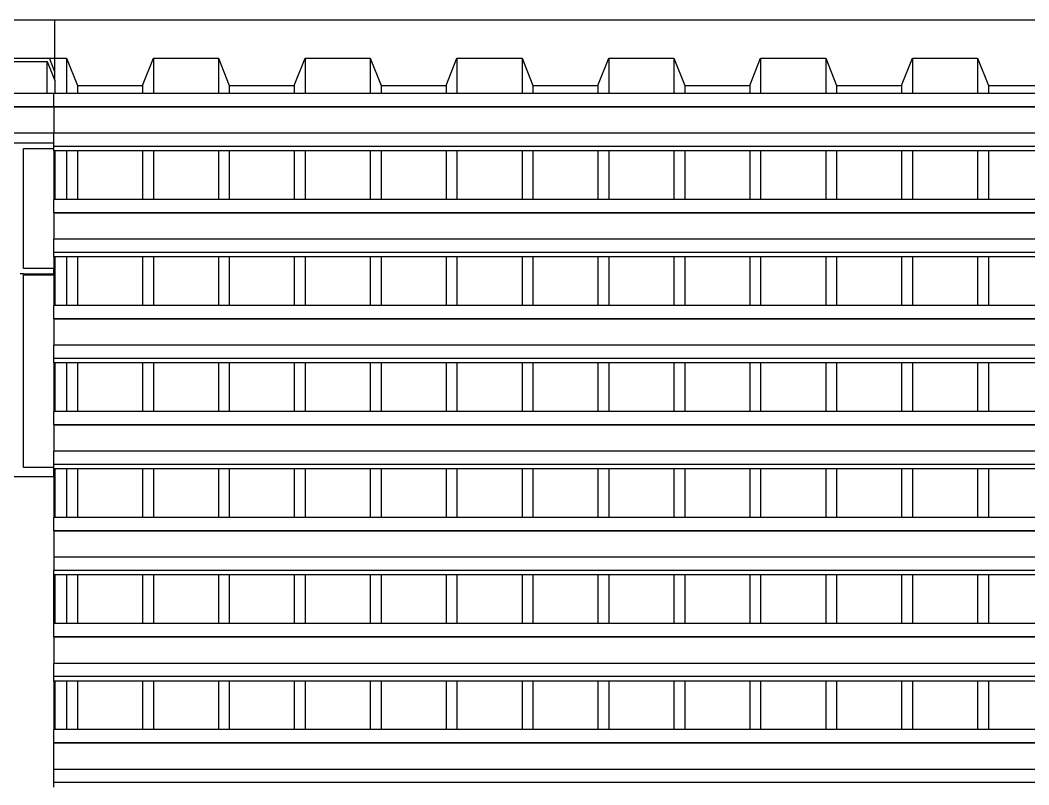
# Model space of a CAD drawing. Extents: x -34 to 34, y -12.8 to 11.9.
# Drawn here: x 3.264 to 5.14, y 10.5 to 11.923 of the extents above; entities that cross this region are included whole.
import ezdxf

# ---------------------------------------------------------------- set-up
doc = ezdxf.new("R2010")
doc.units = 0
doc.layers.get('0').update_dxf_attribs({"linetype": 'CONTINUOUS'})
doc.layers.add('SECTIONCUTEDGES', color=7, linetype='CONTINUOUS')

msp = doc.modelspace()

# ---------------------------------------------------------------- linework, layer by layer
for p, q in [((3.3143, 11.7867), (3.3143, 11.8463)), ((3.3503, 11.8521), (3.3503, 11.7867)), ((3.5117, 11.8521), (3.5117, 11.7867)), ((3.6327, 11.8521), (3.6327, 11.7867)), ((3.7941, 11.8521), (3.7941, 11.7867)), ((3.9151, 11.8521), (3.9151, 11.7867)), ((4.0765, 11.8521), (4.0765, 11.7867)), ((4.1976, 11.8521), (4.1976, 11.7867)), ((4.3589, 11.8521), (4.3589, 11.7867)), ((4.48, 11.8521), (4.48, 11.7867)), ((4.6413, 11.8521), (4.6413, 11.7867)), ((4.7624, 11.8521), (4.7624, 11.7867)), ((4.9238, 11.8521), (4.9238, 11.7867)), ((5.0448, 11.8521), (5.0448, 11.7867)), ((3.3283, 11.8111), (3.3283, 11.7867)), ((3.3143, 11.7867), (3.227, 11.7867)), ((3.3268, 11.7867), (3.3143, 11.7867)), ((3.3268, 11.762), (3.3268, 11.7867)), ((3.3283, 11.7867), (3.3268, 11.7867)), ((3.3503, 11.7867), (3.3283, 11.7867)), ((3.3705, 11.7867), (3.3503, 11.7867)), ((3.3705, 11.8014), (3.3705, 11.7867)), ((3.4915, 11.7867), (3.3705, 11.7867)), ((3.4915, 11.8014), (3.4915, 11.7867)), ((3.5117, 11.7867), (3.4915, 11.7867)), ((3.6327, 11.7867), (3.5117, 11.7867)), ((3.6529, 11.7867), (3.6327, 11.7867)), ((3.6529, 11.8014), (3.6529, 11.7867)), ((3.7739, 11.7867), (3.6529, 11.7867)), ((3.7739, 11.8014), (3.7739, 11.7867)), ((3.7941, 11.7867), (3.7739, 11.7867)), ((3.9151, 11.7867), (3.7941, 11.7867)), ((3.9353, 11.7867), (3.9151, 11.7867)), ((3.9353, 11.8014), (3.9353, 11.7867)), ((4.0563, 11.7867), (3.9353, 11.7867)), ((4.0563, 11.8014), (4.0563, 11.7867)), ((4.0765, 11.7867), (4.0563, 11.7867)), ((4.1976, 11.7867), (4.0765, 11.7867)), ((4.2177, 11.7867), (4.1976, 11.7867)), ((4.2177, 11.8014), (4.2177, 11.7867)), ((4.3388, 11.7867), (4.2177, 11.7867)), ((4.3388, 11.8014), (4.3388, 11.7867)), ((4.3589, 11.7867), (4.3388, 11.7867)), ((4.48, 11.7867), (4.3589, 11.7867)), ((4.5001, 11.7867), (4.48, 11.7867)), ((4.5001, 11.8014), (4.5001, 11.7867)), ((4.6212, 11.7867), (4.5001, 11.7867)), ((4.6212, 11.8014), (4.6212, 11.7867)), ((4.6413, 11.7867), (4.6212, 11.7867)), ((4.7624, 11.7867), (4.6413, 11.7867)), ((4.7826, 11.7867), (4.7624, 11.7867)), ((4.7826, 11.8014), (4.7826, 11.7867)), ((4.9036, 11.7867), (4.7826, 11.7867)), ((4.9036, 11.8014), (4.9036, 11.7867)), ((4.9238, 11.7867), (4.9036, 11.7867)), ((5.0448, 11.7867), (4.9238, 11.7867)), ((5.065, 11.7867), (5.0448, 11.7867)), ((5.065, 11.8014), (5.065, 11.7867)), ((5.186, 11.7867), (5.065, 11.7867)), ((3.3268, 11.762), (3.2068, 11.762)), ((3.3268, 11.7612), (3.2068, 11.7612)), ((3.3268, 11.762), (3.3268, 11.7612)), ((21.0213, 11.762), (3.3268, 11.762)), ((3.3268, 11.7612), (3.3268, 11.7127)), ((21.0213, 11.7612), (3.3268, 11.7612)), ((3.3268, 11.7127), (3.2068, 11.7127)), ((3.3268, 11.6942), (3.3268, 11.7127)), ((21.0213, 11.7127), (3.3268, 11.7127)), ((18.2068, 11.688), (3.3268, 11.688)), ((3.3268, 11.6798), (3.3268, 11.6843)), ((3.3283, 11.6798), (3.3268, 11.6798)), ((3.3268, 11.6798), (3.3268, 11.5894)), ((3.3283, 11.6798), (3.3283, 11.5894)), ((3.3503, 11.6798), (3.3283, 11.6798)), ((3.3503, 11.6798), (3.3503, 11.5894)), ((3.3705, 11.6798), (3.3503, 11.6798)), ((3.3705, 11.6798), (3.3705, 11.5894)), ((3.4915, 11.6798), (3.3705, 11.6798)), ((3.4915, 11.6798), (3.4915, 11.5894)), ((3.5117, 11.6798), (3.4915, 11.6798)), ((3.5117, 11.6798), (3.5117, 11.5894)), ((3.6327, 11.6798), (3.5117, 11.6798)), ((3.6327, 11.6798), (3.6327, 11.5894)), ((3.6529, 11.6798), (3.6327, 11.6798)), ((3.6529, 11.6798), (3.6529, 11.5894)), ((3.7739, 11.6798), (3.6529, 11.6798)), ((3.7739, 11.6798), (3.7739, 11.5894)), ((3.7941, 11.6798), (3.7739, 11.6798)), ((3.7941, 11.6798), (3.7941, 11.5894)), ((3.9151, 11.6798), (3.7941, 11.6798)), ((3.9151, 11.6798), (3.9151, 11.5894)), ((3.9353, 11.6798), (3.9151, 11.6798)), ((3.9353, 11.6798), (3.9353, 11.5894)), ((4.0563, 11.6798), (3.9353, 11.6798)), ((4.0563, 11.6798), (4.0563, 11.5894)), ((4.0765, 11.6798), (4.0563, 11.6798)), ((4.0765, 11.6798), (4.0765, 11.5894)), ((4.1976, 11.6798), (4.0765, 11.6798)), ((4.1976, 11.6798), (4.1976, 11.5894)), ((4.2177, 11.6798), (4.1976, 11.6798)), ((4.2177, 11.6798), (4.2177, 11.5894)), ((4.3388, 11.6798), (4.2177, 11.6798)), ((4.3388, 11.6798), (4.3388, 11.5894)), ((4.3589, 11.6798), (4.3388, 11.6798)), ((4.3589, 11.6798), (4.3589, 11.5894)), ((4.48, 11.6798), (4.3589, 11.6798)), ((4.48, 11.6798), (4.48, 11.5894)), ((4.5001, 11.6798), (4.48, 11.6798)), ((4.5001, 11.6798), (4.5001, 11.5894)), ((4.6212, 11.6798), (4.5001, 11.6798)), ((4.6212, 11.6798), (4.6212, 11.5894)), ((4.6413, 11.6798), (4.6212, 11.6798)), ((4.6413, 11.6798), (4.6413, 11.5894)), ((4.7624, 11.6798), (4.6413, 11.6798)), ((4.7624, 11.6798), (4.7624, 11.5894)), ((4.7826, 11.6798), (4.7624, 11.6798)), ((4.7826, 11.6798), (4.7826, 11.5894)), ((4.9036, 11.6798), (4.7826, 11.6798)), ((4.9036, 11.6798), (4.9036, 11.5894)), ((4.9238, 11.6798), (4.9036, 11.6798)), ((4.9238, 11.6798), (4.9238, 11.5894)), ((5.0448, 11.6798), (4.9238, 11.6798)), ((5.0448, 11.6798), (5.0448, 11.5894)), ((5.065, 11.6798), (5.0448, 11.6798)), ((5.065, 11.6798), (5.065, 11.5894)), ((5.186, 11.6798), (5.065, 11.6798)), ((3.3268, 11.5647), (3.3268, 11.5894)), ((3.3283, 11.5894), (3.3268, 11.5894)), ((3.3503, 11.5894), (3.3283, 11.5894)), ((3.3705, 11.5894), (3.3503, 11.5894)), ((3.4915, 11.5894), (3.3705, 11.5894)), ((3.5117, 11.5894), (3.4915, 11.5894)), ((3.6327, 11.5894), (3.5117, 11.5894)), ((3.6529, 11.5894), (3.6327, 11.5894)), ((3.7739, 11.5894), (3.6529, 11.5894)), ((3.7941, 11.5894), (3.7739, 11.5894)), ((3.9151, 11.5894), (3.7941, 11.5894)), ((3.9353, 11.5894), (3.9151, 11.5894)), ((4.0563, 11.5894), (3.9353, 11.5894)), ((4.0765, 11.5894), (4.0563, 11.5894)), ((4.1976, 11.5894), (4.0765, 11.5894)), ((4.2177, 11.5894), (4.1976, 11.5894)), ((4.3388, 11.5894), (4.2177, 11.5894)), ((4.3589, 11.5894), (4.3388, 11.5894)), ((4.48, 11.5894), (4.3589, 11.5894)), ((4.5001, 11.5894), (4.48, 11.5894)), ((4.6212, 11.5894), (4.5001, 11.5894)), ((4.6413, 11.5894), (4.6212, 11.5894)), ((4.7624, 11.5894), (4.6413, 11.5894)), ((4.7826, 11.5894), (4.7624, 11.5894)), ((4.9036, 11.5894), (4.7826, 11.5894)), ((4.9238, 11.5894), (4.9036, 11.5894)), ((5.0448, 11.5894), (4.9238, 11.5894)), ((5.065, 11.5894), (5.0448, 11.5894)), ((5.186, 11.5894), (5.065, 11.5894)), ((6.9568, 11.5647), (3.3268, 11.5647)), ((3.3268, 11.5647), (3.3268, 11.5639)), ((6.9568, 11.5639), (3.3268, 11.5639)), ((3.3268, 11.5639), (3.3268, 11.5154)), ((3.3268, 11.4907), (3.3268, 11.5154)), ((6.9568, 11.5154), (3.3268, 11.5154)), ((3.3268, 11.4825), (3.3268, 11.4907)), ((6.9568, 11.4907), (3.3268, 11.4907)), ((3.3268, 11.4825), (3.3268, 11.4608)), ((3.3283, 11.4825), (3.3268, 11.4825)), ((3.3283, 11.4825), (3.3283, 11.3921)), ((3.3503, 11.4825), (3.3283, 11.4825)), ((3.3503, 11.4825), (3.3503, 11.3921)), ((3.3705, 11.4825), (3.3503, 11.4825)), ((3.3705, 11.4825), (3.3705, 11.3921)), ((3.4915, 11.4825), (3.3705, 11.4825)), ((3.4915, 11.4825), (3.4915, 11.3921)), ((3.5117, 11.4825), (3.4915, 11.4825)), ((3.5117, 11.4825), (3.5117, 11.3921)), ((3.6327, 11.4825), (3.5117, 11.4825)), ((3.6327, 11.4825), (3.6327, 11.3921)), ((3.6529, 11.4825), (3.6327, 11.4825)), ((3.6529, 11.4825), (3.6529, 11.3921)), ((3.7739, 11.4825), (3.6529, 11.4825)), ((3.7739, 11.4825), (3.7739, 11.3921)), ((3.7941, 11.4825), (3.7739, 11.4825)), ((3.7941, 11.4825), (3.7941, 11.3921)), ((3.9151, 11.4825), (3.7941, 11.4825)), ((3.9151, 11.4825), (3.9151, 11.3921)), ((3.9353, 11.4825), (3.9151, 11.4825)), ((3.9353, 11.4825), (3.9353, 11.3921)), ((4.0563, 11.4825), (3.9353, 11.4825)), ((4.0563, 11.4825), (4.0563, 11.3921)), ((4.0765, 11.4825), (4.0563, 11.4825)), ((4.0765, 11.4825), (4.0765, 11.3921)), ((4.1976, 11.4825), (4.0765, 11.4825)), ((4.1976, 11.4825), (4.1976, 11.3921)), ((4.2177, 11.4825), (4.1976, 11.4825)), ((4.2177, 11.4825), (4.2177, 11.3921)), ((4.3388, 11.4825), (4.2177, 11.4825)), ((4.3388, 11.4825), (4.3388, 11.3921)), ((4.3589, 11.4825), (4.3388, 11.4825)), ((4.3589, 11.4825), (4.3589, 11.3921)), ((4.48, 11.4825), (4.3589, 11.4825)), ((4.48, 11.4825), (4.48, 11.3921)), ((4.5001, 11.4825), (4.48, 11.4825)), ((4.5001, 11.4825), (4.5001, 11.3921)), ((4.6212, 11.4825), (4.5001, 11.4825)), ((4.6212, 11.4825), (4.6212, 11.3921)), ((4.6413, 11.4825), (4.6212, 11.4825)), ((4.6413, 11.4825), (4.6413, 11.3921)), ((4.7624, 11.4825), (4.6413, 11.4825)), ((4.7624, 11.4825), (4.7624, 11.3921)), ((4.7826, 11.4825), (4.7624, 11.4825)), ((4.7826, 11.4825), (4.7826, 11.3921)), ((4.9036, 11.4825), (4.7826, 11.4825)), ((4.9036, 11.4825), (4.9036, 11.3921)), ((4.9238, 11.4825), (4.9036, 11.4825)), ((4.9238, 11.4825), (4.9238, 11.3921)), ((5.0448, 11.4825), (4.9238, 11.4825)), ((5.0448, 11.4825), (5.0448, 11.3921)), ((5.065, 11.4825), (5.0448, 11.4825)), ((5.065, 11.4825), (5.065, 11.3921)), ((5.186, 11.4825), (5.065, 11.4825)), ((3.2699, 11.4494), (3.3268, 11.4494)), ((3.3268, 11.4509), (3.3268, 11.4494)), ((3.3268, 11.4494), (3.3268, 11.3921)), ((3.3268, 11.3674), (3.3268, 11.3921)), ((3.3283, 11.3921), (3.3268, 11.3921)), ((3.3503, 11.3921), (3.3283, 11.3921)), ((3.3705, 11.3921), (3.3503, 11.3921)), ((3.4915, 11.3921), (3.3705, 11.3921)), ((3.5117, 11.3921), (3.4915, 11.3921)), ((3.6327, 11.3921), (3.5117, 11.3921)), ((3.6529, 11.3921), (3.6327, 11.3921)), ((3.7739, 11.3921), (3.6529, 11.3921)), ((3.7941, 11.3921), (3.7739, 11.3921)), ((3.9151, 11.3921), (3.7941, 11.3921)), ((3.9353, 11.3921), (3.9151, 11.3921)), ((4.0563, 11.3921), (3.9353, 11.3921)), ((4.0765, 11.3921), (4.0563, 11.3921)), ((4.1976, 11.3921), (4.0765, 11.3921)), ((4.2177, 11.3921), (4.1976, 11.3921)), ((4.3388, 11.3921), (4.2177, 11.3921)), ((4.3589, 11.3921), (4.3388, 11.3921)), ((4.48, 11.3921), (4.3589, 11.3921)), ((4.5001, 11.3921), (4.48, 11.3921)), ((4.6212, 11.3921), (4.5001, 11.3921)), ((4.6413, 11.3921), (4.6212, 11.3921)), ((4.7624, 11.3921), (4.6413, 11.3921)), ((4.7826, 11.3921), (4.7624, 11.3921)), ((4.9036, 11.3921), (4.7826, 11.3921)), ((4.9238, 11.3921), (4.9036, 11.3921)), ((5.0448, 11.3921), (4.9238, 11.3921)), ((5.065, 11.3921), (5.0448, 11.3921)), ((5.186, 11.3921), (5.065, 11.3921)), ((6.9568, 11.3674), (3.3268, 11.3674)), ((3.3268, 11.3674), (3.3268, 11.3666)), ((6.9568, 11.3666), (3.3268, 11.3666)), ((3.3268, 11.3666), (3.3268, 11.3181)), ((3.3268, 11.2935), (3.3268, 11.3181)), ((6.9568, 11.3181), (3.3268, 11.3181)), ((3.3268, 11.2852), (3.3268, 11.2935)), ((6.9568, 11.2935), (3.3268, 11.2935)), ((3.3283, 11.2852), (3.3268, 11.2852)), ((3.3268, 11.2852), (3.3268, 11.1948)), ((3.3283, 11.2852), (3.3283, 11.1948)), ((3.3503, 11.2852), (3.3283, 11.2852)), ((3.3503, 11.2852), (3.3503, 11.1948)), ((3.3705, 11.2852), (3.3503, 11.2852)), ((3.3705, 11.2852), (3.3705, 11.1948)), ((3.4915, 11.2852), (3.3705, 11.2852)), ((3.4915, 11.2852), (3.4915, 11.1948)), ((3.5117, 11.2852), (3.4915, 11.2852)), ((3.5117, 11.2852), (3.5117, 11.1948)), ((3.6327, 11.2852), (3.5117, 11.2852)), ((3.6327, 11.2852), (3.6327, 11.1948)), ((3.6529, 11.2852), (3.6327, 11.2852)), ((3.6529, 11.2852), (3.6529, 11.1948)), ((3.7739, 11.2852), (3.6529, 11.2852)), ((3.7739, 11.2852), (3.7739, 11.1948)), ((3.7941, 11.2852), (3.7739, 11.2852)), ((3.7941, 11.2852), (3.7941, 11.1948)), ((3.9151, 11.2852), (3.7941, 11.2852)), ((3.9151, 11.2852), (3.9151, 11.1948)), ((3.9353, 11.2852), (3.9151, 11.2852)), ((3.9353, 11.2852), (3.9353, 11.1948)), ((4.0563, 11.2852), (3.9353, 11.2852)), ((4.0563, 11.2852), (4.0563, 11.1948)), ((4.0765, 11.2852), (4.0563, 11.2852)), ((4.0765, 11.2852), (4.0765, 11.1948)), ((4.1976, 11.2852), (4.0765, 11.2852)), ((4.1976, 11.2852), (4.1976, 11.1948)), ((4.2177, 11.2852), (4.1976, 11.2852)), ((4.2177, 11.2852), (4.2177, 11.1948)), ((4.3388, 11.2852), (4.2177, 11.2852)), ((4.3388, 11.2852), (4.3388, 11.1948)), ((4.3589, 11.2852), (4.3388, 11.2852)), ((4.3589, 11.2852), (4.3589, 11.1948)), ((4.48, 11.2852), (4.3589, 11.2852)), ((4.48, 11.2852), (4.48, 11.1948)), ((4.5001, 11.2852), (4.48, 11.2852)), ((4.5001, 11.2852), (4.5001, 11.1948)), ((4.6212, 11.2852), (4.5001, 11.2852)), ((4.6212, 11.2852), (4.6212, 11.1948)), ((4.6413, 11.2852), (4.6212, 11.2852)), ((4.6413, 11.2852), (4.6413, 11.1948)), ((4.7624, 11.2852), (4.6413, 11.2852)), ((4.7624, 11.2852), (4.7624, 11.1948)), ((4.7826, 11.2852), (4.7624, 11.2852)), ((4.7826, 11.2852), (4.7826, 11.1948)), ((4.9036, 11.2852), (4.7826, 11.2852)), ((4.9036, 11.2852), (4.9036, 11.1948)), ((4.9238, 11.2852), (4.9036, 11.2852)), ((4.9238, 11.2852), (4.9238, 11.1948)), ((5.0448, 11.2852), (4.9238, 11.2852)), ((5.0448, 11.2852), (5.0448, 11.1948)), ((5.065, 11.2852), (5.0448, 11.2852)), ((5.065, 11.2852), (5.065, 11.1948)), ((5.186, 11.2852), (5.065, 11.2852)), ((3.3283, 11.1948), (3.3268, 11.1948)), ((3.3268, 11.1702), (3.3268, 11.1948)), ((3.3503, 11.1948), (3.3283, 11.1948)), ((3.3705, 11.1948), (3.3503, 11.1948)), ((3.4915, 11.1948), (3.3705, 11.1948)), ((3.5117, 11.1948), (3.4915, 11.1948)), ((3.6327, 11.1948), (3.5117, 11.1948)), ((3.6529, 11.1948), (3.6327, 11.1948)), ((3.7739, 11.1948), (3.6529, 11.1948)), ((3.7941, 11.1948), (3.7739, 11.1948)), ((3.9151, 11.1948), (3.7941, 11.1948)), ((3.9353, 11.1948), (3.9151, 11.1948)), ((4.0563, 11.1948), (3.9353, 11.1948)), ((4.0765, 11.1948), (4.0563, 11.1948)), ((4.1976, 11.1948), (4.0765, 11.1948)), ((4.2177, 11.1948), (4.1976, 11.1948)), ((4.3388, 11.1948), (4.2177, 11.1948)), ((4.3589, 11.1948), (4.3388, 11.1948)), ((4.48, 11.1948), (4.3589, 11.1948)), ((4.5001, 11.1948), (4.48, 11.1948)), ((4.6212, 11.1948), (4.5001, 11.1948)), ((4.6413, 11.1948), (4.6212, 11.1948)), ((4.7624, 11.1948), (4.6413, 11.1948)), ((4.7826, 11.1948), (4.7624, 11.1948)), ((4.9036, 11.1948), (4.7826, 11.1948)), ((4.9238, 11.1948), (4.9036, 11.1948)), ((5.0448, 11.1948), (4.9238, 11.1948)), ((5.065, 11.1948), (5.0448, 11.1948)), ((5.186, 11.1948), (5.065, 11.1948)), ((6.9568, 11.1702), (3.3268, 11.1702)), ((3.3268, 11.1702), (3.3268, 11.1693)), ((6.9568, 11.1693), (3.3268, 11.1693)), ((3.3268, 11.1693), (3.3268, 11.1208)), ((3.3268, 11.0962), (3.3268, 11.1208)), ((6.9568, 11.1208), (3.3268, 11.1208)), ((6.9568, 11.0962), (3.3268, 11.0962)), ((3.3268, 11.0906), (3.3268, 11.0962)), ((3.3283, 11.088), (3.3268, 11.088)), ((3.3268, 11.0741), (3.3268, 10.9975)), ((3.3283, 11.088), (3.3283, 10.9975)), ((3.3503, 11.088), (3.3283, 11.088)), ((3.3503, 11.088), (3.3503, 10.9975)), ((3.3705, 11.088), (3.3503, 11.088)), ((3.3705, 11.088), (3.3705, 10.9975)), ((3.4915, 11.088), (3.3705, 11.088)), ((3.4915, 11.088), (3.4915, 10.9975)), ((3.5117, 11.088), (3.4915, 11.088)), ((3.5117, 11.088), (3.5117, 10.9975)), ((3.6327, 11.088), (3.5117, 11.088)), ((3.6327, 11.088), (3.6327, 10.9975)), ((3.6529, 11.088), (3.6327, 11.088)), ((3.6529, 11.088), (3.6529, 10.9975)), ((3.7739, 11.088), (3.6529, 11.088)), ((3.7739, 11.088), (3.7739, 10.9975)), ((3.7941, 11.088), (3.7739, 11.088)), ((3.7941, 11.088), (3.7941, 10.9975)), ((3.9151, 11.088), (3.7941, 11.088)), ((3.9151, 11.088), (3.9151, 10.9975)), ((3.9353, 11.088), (3.9151, 11.088)), ((3.9353, 11.088), (3.9353, 10.9975)), ((4.0563, 11.088), (3.9353, 11.088)), ((4.0563, 11.088), (4.0563, 10.9975)), ((4.0765, 11.088), (4.0563, 11.088)), ((4.0765, 11.088), (4.0765, 10.9975)), ((4.1976, 11.088), (4.0765, 11.088)), ((4.1976, 11.088), (4.1976, 10.9975)), ((4.2177, 11.088), (4.1976, 11.088)), ((4.2177, 11.088), (4.2177, 10.9975)), ((4.3388, 11.088), (4.2177, 11.088)), ((4.3388, 11.088), (4.3388, 10.9975)), ((4.3589, 11.088), (4.3388, 11.088)), ((4.3589, 11.088), (4.3589, 10.9975)), ((4.48, 11.088), (4.3589, 11.088)), ((4.48, 11.088), (4.48, 10.9975)), ((4.5001, 11.088), (4.48, 11.088)), ((4.5001, 11.088), (4.5001, 10.9975)), ((4.6212, 11.088), (4.5001, 11.088)), ((4.6212, 11.088), (4.6212, 10.9975)), ((4.6413, 11.088), (4.6212, 11.088)), ((4.6413, 11.088), (4.6413, 10.9975)), ((4.7624, 11.088), (4.6413, 11.088)), ((4.7624, 11.088), (4.7624, 10.9975)), ((4.7826, 11.088), (4.7624, 11.088)), ((4.7826, 11.088), (4.7826, 10.9975)), ((4.9036, 11.088), (4.7826, 11.088)), ((4.9036, 11.088), (4.9036, 10.9975)), ((4.9238, 11.088), (4.9036, 11.088)), ((4.9238, 11.088), (4.9238, 10.9975)), ((5.0448, 11.088), (4.9238, 11.088)), ((5.0448, 11.088), (5.0448, 10.9975)), ((5.065, 11.088), (5.0448, 11.088)), ((5.065, 11.088), (5.065, 10.9975)), ((5.186, 11.088), (5.065, 11.088)), ((3.3268, 10.9729), (3.3268, 10.9975)), ((3.3283, 10.9975), (3.3268, 10.9975)), ((3.3503, 10.9975), (3.3283, 10.9975)), ((3.3705, 10.9975), (3.3503, 10.9975)), ((3.4915, 10.9975), (3.3705, 10.9975)), ((3.5117, 10.9975), (3.4915, 10.9975)), ((3.6327, 10.9975), (3.5117, 10.9975)), ((3.6529, 10.9975), (3.6327, 10.9975)), ((3.7739, 10.9975), (3.6529, 10.9975)), ((3.7941, 10.9975), (3.7739, 10.9975)), ((3.9151, 10.9975), (3.7941, 10.9975)), ((3.9353, 10.9975), (3.9151, 10.9975)), ((4.0563, 10.9975), (3.9353, 10.9975)), ((4.0765, 10.9975), (4.0563, 10.9975)), ((4.1976, 10.9975), (4.0765, 10.9975)), ((4.2177, 10.9975), (4.1976, 10.9975)), ((4.3388, 10.9975), (4.2177, 10.9975)), ((4.3589, 10.9975), (4.3388, 10.9975)), ((4.48, 10.9975), (4.3589, 10.9975)), ((4.5001, 10.9975), (4.48, 10.9975)), ((4.6212, 10.9975), (4.5001, 10.9975)), ((4.6413, 10.9975), (4.6212, 10.9975)), ((4.7624, 10.9975), (4.6413, 10.9975)), ((4.7826, 10.9975), (4.7624, 10.9975)), ((4.9036, 10.9975), (4.7826, 10.9975)), ((4.9238, 10.9975), (4.9036, 10.9975)), ((5.0448, 10.9975), (4.9238, 10.9975)), ((5.065, 10.9975), (5.0448, 10.9975)), ((5.186, 10.9975), (5.065, 10.9975)), ((6.9568, 10.9729), (3.3268, 10.9729)), ((3.3268, 10.9729), (3.3268, 10.9721)), ((6.9568, 10.9721), (3.3268, 10.9721)), ((3.3268, 10.9721), (3.3268, 10.9236)), ((6.9568, 10.9236), (3.3268, 10.9236)), ((3.3268, 10.9236), (3.3268, 10.8989)), ((3.3268, 10.8907), (3.3268, 10.8989)), ((6.9568, 10.8989), (3.3268, 10.8989)), ((3.3283, 10.8907), (3.3268, 10.8907)), ((3.3268, 10.8003), (3.3268, 10.8907)), ((3.3283, 10.8907), (3.3283, 10.8003)), ((3.3503, 10.8907), (3.3283, 10.8907)), ((3.3503, 10.8907), (3.3503, 10.8003)), ((3.3705, 10.8907), (3.3503, 10.8907)), ((3.3705, 10.8907), (3.3705, 10.8003)), ((3.4915, 10.8907), (3.3705, 10.8907)), ((3.4915, 10.8907), (3.4915, 10.8003)), ((3.5117, 10.8907), (3.4915, 10.8907)), ((3.5117, 10.8907), (3.5117, 10.8003)), ((3.6327, 10.8907), (3.5117, 10.8907)), ((3.6327, 10.8907), (3.6327, 10.8003)), ((3.6529, 10.8907), (3.6327, 10.8907)), ((3.6529, 10.8907), (3.6529, 10.8003)), ((3.7739, 10.8907), (3.6529, 10.8907)), ((3.7739, 10.8907), (3.7739, 10.8003)), ((3.7941, 10.8907), (3.7739, 10.8907)), ((3.7941, 10.8907), (3.7941, 10.8003)), ((3.9151, 10.8907), (3.7941, 10.8907)), ((3.9151, 10.8907), (3.9151, 10.8003)), ((3.9353, 10.8907), (3.9151, 10.8907)), ((3.9353, 10.8907), (3.9353, 10.8003)), ((4.0563, 10.8907), (3.9353, 10.8907)), ((4.0563, 10.8907), (4.0563, 10.8003)), ((4.0765, 10.8907), (4.0563, 10.8907)), ((4.0765, 10.8907), (4.0765, 10.8003)), ((4.1976, 10.8907), (4.0765, 10.8907)), ((4.1976, 10.8907), (4.1976, 10.8003)), ((4.2177, 10.8907), (4.1976, 10.8907)), ((4.2177, 10.8907), (4.2177, 10.8003)), ((4.3388, 10.8907), (4.2177, 10.8907)), ((4.3388, 10.8907), (4.3388, 10.8003)), ((4.3589, 10.8907), (4.3388, 10.8907)), ((4.3589, 10.8907), (4.3589, 10.8003)), ((4.48, 10.8907), (4.3589, 10.8907)), ((4.48, 10.8907), (4.48, 10.8003)), ((4.5001, 10.8907), (4.48, 10.8907)), ((4.5001, 10.8907), (4.5001, 10.8003)), ((4.6212, 10.8907), (4.5001, 10.8907)), ((4.6212, 10.8907), (4.6212, 10.8003)), ((4.6413, 10.8907), (4.6212, 10.8907)), ((4.6413, 10.8907), (4.6413, 10.8003)), ((4.7624, 10.8907), (4.6413, 10.8907)), ((4.7624, 10.8907), (4.7624, 10.8003)), ((4.7826, 10.8907), (4.7624, 10.8907)), ((4.7826, 10.8907), (4.7826, 10.8003)), ((4.9036, 10.8907), (4.7826, 10.8907)), ((4.9036, 10.8907), (4.9036, 10.8003)), ((4.9238, 10.8907), (4.9036, 10.8907)), ((4.9238, 10.8907), (4.9238, 10.8003)), ((5.0448, 10.8907), (4.9238, 10.8907)), ((5.0448, 10.8907), (5.0448, 10.8003)), ((5.065, 10.8907), (5.0448, 10.8907)), ((5.065, 10.8907), (5.065, 10.8003)), ((5.186, 10.8907), (5.065, 10.8907)), ((3.3268, 10.7756), (3.3268, 10.8003)), ((3.3283, 10.8003), (3.3268, 10.8003)), ((3.3503, 10.8003), (3.3283, 10.8003)), ((3.3705, 10.8003), (3.3503, 10.8003)), ((3.4915, 10.8003), (3.3705, 10.8003)), ((3.5117, 10.8003), (3.4915, 10.8003)), ((3.6327, 10.8003), (3.5117, 10.8003)), ((3.6529, 10.8003), (3.6327, 10.8003)), ((3.7739, 10.8003), (3.6529, 10.8003)), ((3.7941, 10.8003), (3.7739, 10.8003)), ((3.9151, 10.8003), (3.7941, 10.8003)), ((3.9353, 10.8003), (3.9151, 10.8003)), ((4.0563, 10.8003), (3.9353, 10.8003)), ((4.0765, 10.8003), (4.0563, 10.8003)), ((4.1976, 10.8003), (4.0765, 10.8003)), ((4.2177, 10.8003), (4.1976, 10.8003)), ((4.3388, 10.8003), (4.2177, 10.8003)), ((4.3589, 10.8003), (4.3388, 10.8003)), ((4.48, 10.8003), (4.3589, 10.8003)), ((4.5001, 10.8003), (4.48, 10.8003)), ((4.6212, 10.8003), (4.5001, 10.8003)), ((4.6413, 10.8003), (4.6212, 10.8003)), ((4.7624, 10.8003), (4.6413, 10.8003)), ((4.7826, 10.8003), (4.7624, 10.8003)), ((4.9036, 10.8003), (4.7826, 10.8003)), ((4.9238, 10.8003), (4.9036, 10.8003)), ((5.0448, 10.8003), (4.9238, 10.8003)), ((5.065, 10.8003), (5.0448, 10.8003)), ((5.186, 10.8003), (5.065, 10.8003)), ((6.9568, 10.7756), (3.3268, 10.7756)), ((3.3268, 10.7748), (3.3268, 10.7756)), ((6.9568, 10.7748), (3.3268, 10.7748)), ((3.3268, 10.7748), (3.3268, 10.7263)), ((3.3268, 10.7016), (3.3268, 10.7263)), ((6.9568, 10.7263), (3.3268, 10.7263)), ((3.3268, 10.6934), (3.3268, 10.7016)), ((6.9568, 10.7016), (3.3268, 10.7016)), ((3.3283, 10.6934), (3.3268, 10.6934)), ((3.3268, 10.6934), (3.3268, 10.603)), ((3.3283, 10.6934), (3.3283, 10.603)), ((3.3503, 10.6934), (3.3283, 10.6934)), ((3.3503, 10.6934), (3.3503, 10.603)), ((3.3705, 10.6934), (3.3503, 10.6934)), ((3.3705, 10.6934), (3.3705, 10.603)), ((3.4915, 10.6934), (3.3705, 10.6934)), ((3.4915, 10.6934), (3.4915, 10.603)), ((3.5117, 10.6934), (3.4915, 10.6934)), ((3.5117, 10.6934), (3.5117, 10.603)), ((3.6327, 10.6934), (3.5117, 10.6934)), ((3.6327, 10.6934), (3.6327, 10.603)), ((3.6529, 10.6934), (3.6327, 10.6934)), ((3.6529, 10.6934), (3.6529, 10.603)), ((3.7739, 10.6934), (3.6529, 10.6934)), ((3.7739, 10.6934), (3.7739, 10.603)), ((3.7941, 10.6934), (3.7739, 10.6934)), ((3.7941, 10.6934), (3.7941, 10.603)), ((3.9151, 10.6934), (3.7941, 10.6934)), ((3.9151, 10.6934), (3.9151, 10.603)), ((3.9353, 10.6934), (3.9151, 10.6934)), ((3.9353, 10.6934), (3.9353, 10.603)), ((4.0563, 10.6934), (3.9353, 10.6934)), ((4.0563, 10.6934), (4.0563, 10.603)), ((4.0765, 10.6934), (4.0563, 10.6934)), ((4.0765, 10.6934), (4.0765, 10.603)), ((4.1976, 10.6934), (4.0765, 10.6934)), ((4.1976, 10.6934), (4.1976, 10.603)), ((4.2177, 10.6934), (4.1976, 10.6934)), ((4.2177, 10.6934), (4.2177, 10.603)), ((4.3388, 10.6934), (4.2177, 10.6934)), ((4.3388, 10.6934), (4.3388, 10.603)), ((4.3589, 10.6934), (4.3388, 10.6934)), ((4.3589, 10.6934), (4.3589, 10.603)), ((4.48, 10.6934), (4.3589, 10.6934)), ((4.48, 10.6934), (4.48, 10.603)), ((4.5001, 10.6934), (4.48, 10.6934)), ((4.5001, 10.6934), (4.5001, 10.603)), ((4.6212, 10.6934), (4.5001, 10.6934)), ((4.6212, 10.6934), (4.6212, 10.603)), ((4.6413, 10.6934), (4.6212, 10.6934)), ((4.6413, 10.6934), (4.6413, 10.603)), ((4.7624, 10.6934), (4.6413, 10.6934)), ((4.7624, 10.6934), (4.7624, 10.603)), ((4.7826, 10.6934), (4.7624, 10.6934)), ((4.7826, 10.6934), (4.7826, 10.603)), ((4.9036, 10.6934), (4.7826, 10.6934)), ((4.9036, 10.6934), (4.9036, 10.603)), ((4.9238, 10.6934), (4.9036, 10.6934)), ((4.9238, 10.6934), (4.9238, 10.603)), ((5.0448, 10.6934), (4.9238, 10.6934)), ((5.0448, 10.6934), (5.0448, 10.603)), ((5.065, 10.6934), (5.0448, 10.6934)), ((5.065, 10.6934), (5.065, 10.603)), ((5.186, 10.6934), (5.065, 10.6934)), ((3.3268, 10.5783), (3.3268, 10.603)), ((3.3283, 10.603), (3.3268, 10.603)), ((3.3503, 10.603), (3.3283, 10.603)), ((3.3705, 10.603), (3.3503, 10.603)), ((3.4915, 10.603), (3.3705, 10.603)), ((3.5117, 10.603), (3.4915, 10.603)), ((3.6327, 10.603), (3.5117, 10.603)), ((3.6529, 10.603), (3.6327, 10.603)), ((3.7739, 10.603), (3.6529, 10.603)), ((3.7941, 10.603), (3.7739, 10.603)), ((3.9151, 10.603), (3.7941, 10.603)), ((3.9353, 10.603), (3.9151, 10.603)), ((4.0563, 10.603), (3.9353, 10.603)), ((4.0765, 10.603), (4.0563, 10.603)), ((4.1976, 10.603), (4.0765, 10.603)), ((4.2177, 10.603), (4.1976, 10.603)), ((4.3388, 10.603), (4.2177, 10.603)), ((4.3589, 10.603), (4.3388, 10.603)), ((4.48, 10.603), (4.3589, 10.603)), ((4.5001, 10.603), (4.48, 10.603)), ((4.6212, 10.603), (4.5001, 10.603)), ((4.6413, 10.603), (4.6212, 10.603)), ((4.7624, 10.603), (4.6413, 10.603)), ((4.7826, 10.603), (4.7624, 10.603)), ((4.9036, 10.603), (4.7826, 10.603)), ((4.9238, 10.603), (4.9036, 10.603)), ((5.0448, 10.603), (4.9238, 10.603)), ((5.065, 10.603), (5.0448, 10.603)), ((5.186, 10.603), (5.065, 10.603)), ((6.9568, 10.5783), (3.3268, 10.5783)), ((3.3268, 10.5775), (3.3268, 10.5783)), ((6.9568, 10.5775), (3.3268, 10.5775)), ((3.3268, 10.529), (3.3268, 10.5775)), ((3.3268, 10.5043), (3.3268, 10.529)), ((6.9568, 10.529), (3.3268, 10.529)), ((3.3268, 10.4961), (3.3268, 10.5043)), ((6.9568, 10.5043), (3.3268, 10.5043))]:
    msp.add_line(p, q)
at = {"layer": 'SECTIONCUTEDGES'}
for p, q in [((3.3283, 11.923), (3.2091, 11.923)), ((3.3283, 11.8521), (3.3283, 11.923)), ((6.3157, 11.923), (3.3283, 11.923)), ((3.227, 11.8463), (3.3143, 11.8463)), ((3.2293, 11.8521), (3.3182, 11.8521)), ((3.3143, 11.8463), (3.3283, 11.8111)), ((3.3283, 11.8267), (3.3182, 11.8521)), ((3.3182, 11.8521), (3.3283, 11.8521)), ((3.3283, 11.8267), (3.3283, 11.8521)), ((3.3283, 11.8521), (3.3503, 11.8521)), ((3.3503, 11.8521), (3.3705, 11.8014)), ((3.4915, 11.8014), (3.5117, 11.8521)), ((3.5117, 11.8521), (3.6327, 11.8521)), ((3.6327, 11.8521), (3.6529, 11.8014)), ((3.7739, 11.8014), (3.7941, 11.8521)), ((3.7941, 11.8521), (3.9151, 11.8521)), ((3.9151, 11.8521), (3.9353, 11.8014)), ((4.0563, 11.8014), (4.0765, 11.8521)), ((4.0765, 11.8521), (4.1976, 11.8521)), ((4.1976, 11.8521), (4.2177, 11.8014)), ((4.3388, 11.8014), (4.3589, 11.8521)), ((4.3589, 11.8521), (4.48, 11.8521)), ((4.48, 11.8521), (4.5001, 11.8014)), ((4.6212, 11.8014), (4.6413, 11.8521)), ((4.6413, 11.8521), (4.7624, 11.8521)), ((4.7624, 11.8521), (4.7826, 11.8014)), ((4.9036, 11.8014), (4.9238, 11.8521)), ((4.9238, 11.8521), (5.0448, 11.8521)), ((5.0448, 11.8521), (5.065, 11.8014)), ((3.3283, 11.8111), (3.3283, 11.8267)), ((3.3705, 11.8014), (3.4915, 11.8014)), ((3.6529, 11.8014), (3.7739, 11.8014)), ((3.9353, 11.8014), (4.0563, 11.8014)), ((4.2177, 11.8014), (4.3388, 11.8014)), ((4.5001, 11.8014), (4.6212, 11.8014)), ((4.7826, 11.8014), (4.9036, 11.8014)), ((5.065, 11.8014), (5.186, 11.8014)), ((3.3268, 11.6942), (3.2068, 11.6942)), ((3.3268, 11.688), (3.3268, 11.6942)), ((3.2699, 11.4608), (3.2699, 11.6843)), ((3.2699, 11.6843), (3.3268, 11.6843)), ((3.3268, 11.6843), (3.3268, 11.688)), ((3.2699, 11.4509), (3.2637, 11.4509)), ((3.3268, 11.4608), (3.2699, 11.4608)), ((3.2699, 11.4494), (3.2699, 11.4509)), ((3.2699, 11.4509), (3.3268, 11.4509)), ((3.2699, 11.0906), (3.2699, 11.4494)), ((3.3268, 11.4509), (3.3268, 11.4608)), ((3.3268, 11.0906), (3.2699, 11.0906)), ((3.3268, 11.088), (3.3268, 11.0906)), ((3.2068, 11.0741), (3.3268, 11.0741)), ((3.3268, 11.0741), (3.3268, 11.088))]:
    msp.add_line(p, q, dxfattribs=at)

doc.saveas('drawing.dxf')
